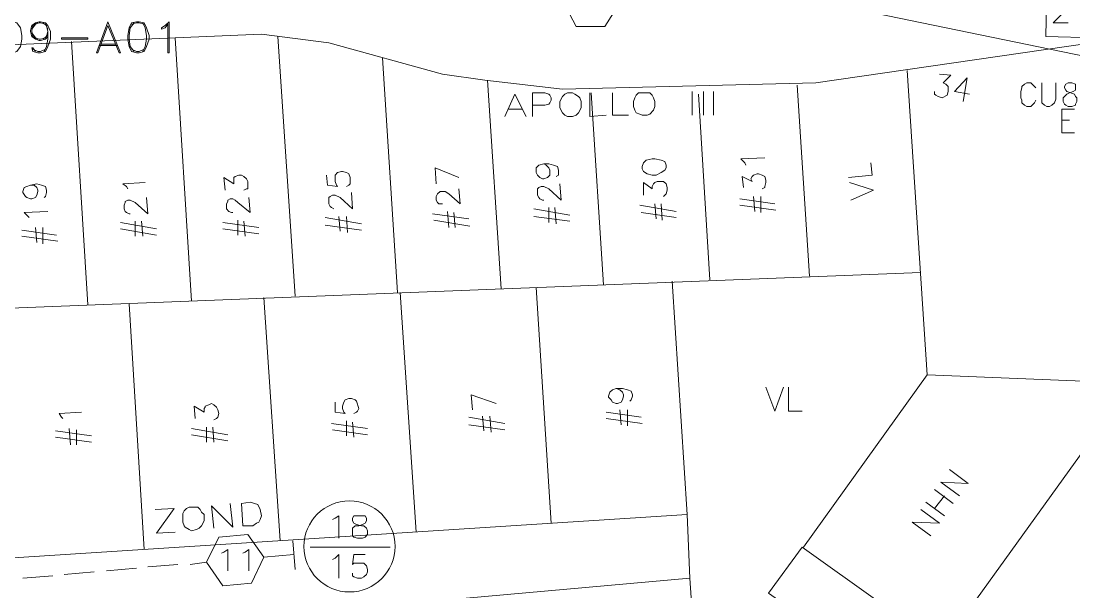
# Model space of a CAD drawing. Header units: millimetres. Extents: x 3.6 to 37.8, y 0.6 to 28.7.
# Drawn here: x 22.78 to 26.296, y 17.057 to 18.964 of the extents above; entities that cross this region are included whole.
import ezdxf

# ---------------------------------------------------------------- set-up
doc = ezdxf.new("R2010")
doc.units = ezdxf.units.MM
for name, color, linetype, true_color in [('PDF_S102$Actives-Amplifier', 92, 'Continuous', 0x00b800), ('PDF_S102$Cable-565', 23, 'Continuous', 0xdd8a6d), ('PDF_S102$LOTS', 254, 'Continuous', 0xdcdcdc), ('PDF_S102$ROAD', 8, 'Continuous', 0x7f7f7f), ('PDF_S102$SDU', 157, 'Continuous', 0x396472), ('PDF_S102$Symbols-EndOfLine', 15, 'Continuous', 0x944a4a)]:
    doc.layers.add(name, color=color, linetype=linetype, true_color=true_color)
for name, color, linetype in [('PDF_S102$NAME-ROAD', 7, 'Continuous'), ('PDF_S102$Passives-TapOffs', 7, 'Continuous'), ('PDF_S102$POLE', 7, 'Continuous'), ('PDF_S102$STRAND', 7, 'Continuous'), ('PDF_S102$Symbols-SelfTerminating', 7, 'Continuous')]:
    doc.layers.add(name, color=color, linetype=linetype)

msp = doc.modelspace()

# ---------------------------------------------------------------- linework, layer by layer
at = {"layer": 'PDF_S102$Actives-Amplifier', "lineweight": 13}
for points in [[(22.7404, 18.96238), (22.75291, 18.96238), (22.76542, 18.95821), (22.77793, 18.94153), (22.7821, 18.91651), (22.7821, 18.904), (22.77793, 18.87898), (22.76542, 18.8623), (22.75291, 18.85813), (22.7404, 18.85813), (22.72789, 18.8623), (22.71538, 18.87898), (22.71121, 18.904), (22.71121, 18.91651), (22.71538, 18.94153), (22.72789, 18.95821)], [(23.06983, 18.96238), (23.11153, 18.85813), (23.10736, 18.85813), (23.06983, 18.94987), (23.03647, 18.85813), (23.0323, 18.85813)], [(23.16574, 18.96238), (23.17408, 18.96238), (23.19076, 18.95821), (23.1991, 18.94153), (23.20744, 18.91651), (23.20744, 18.904), (23.1991, 18.87898), (23.19076, 18.8623), (23.17408, 18.85813), (23.16574, 18.85813), (23.14906, 18.8623), (23.14072, 18.87898), (23.13655, 18.904), (23.13655, 18.91651), (23.14072, 18.94153), (23.14906, 18.95821)], [(23.26999, 18.85813), (23.26999, 18.95404), (23.26165, 18.94153), (23.24914, 18.93736), (23.24914, 18.94153), (23.26165, 18.94987), (23.27416, 18.96238), (23.27416, 18.85813)], [(22.91554, 18.904), (22.91554, 18.90817), (23.00311, 18.90817), (23.00311, 18.904)]]:
    msp.add_lwpolyline(points, close=True, dxfattribs=at)
for points in [[(22.86967, 18.91234), (22.86133, 18.904), (22.84465, 18.89983), (22.84048, 18.89983), (22.82797, 18.904), (22.81546, 18.91234), (22.81129, 18.92902), (22.81129, 18.93319), (22.81546, 18.94987), (22.82797, 18.95821), (22.84048, 18.96238), (22.84465, 18.96238), (22.86133, 18.95821), (22.86967, 18.94987), (22.87801, 18.92902), (22.87801, 18.904), (22.86967, 18.87898), (22.86133, 18.8623), (22.84465, 18.85813), (22.83631, 18.85813), (22.81963, 18.8623), (22.81546, 18.87481), (22.81963, 18.87481), (22.82797, 18.8623)], [(22.83631, 18.904), (22.81963, 18.91234), (22.81546, 18.92902), (22.81546, 18.93319), (22.81963, 18.94987), (22.83631, 18.95821)], [(22.81546, 18.93736), (22.82797, 18.95404), (22.84048, 18.95821), (22.84465, 18.95821), (22.86133, 18.95404), (22.86967, 18.93736)], [(22.85299, 18.95821), (22.8655, 18.94987), (22.86967, 18.92902)], [(23.1574, 18.8623), (23.14489, 18.87898), (23.14072, 18.904), (23.14072, 18.91651), (23.14489, 18.94153), (23.1574, 18.95821)], [(23.14906, 18.95404), (23.16574, 18.95821), (23.17408, 18.95821), (23.19076, 18.95404)], [(23.18659, 18.95821), (23.19493, 18.94153), (23.1991, 18.91651), (23.1991, 18.904), (23.19493, 18.87898), (23.18659, 18.8623)], [(22.86967, 18.92485), (22.86133, 18.90817), (22.84465, 18.904), (22.84048, 18.904), (22.82797, 18.90817), (22.81546, 18.92485)], [(22.85716, 18.8623), (22.8655, 18.87898), (22.86967, 18.904), (22.86967, 18.92902), (22.8655, 18.91234), (22.85299, 18.904)], [(23.10319, 18.88315), (23.04064, 18.88315)], [(23.09485, 18.88732), (23.04481, 18.88732)], [(22.86133, 18.87064), (22.84465, 18.8623), (22.83631, 18.8623), (22.81963, 18.87064)], [(23.19076, 18.87064), (23.17408, 18.8623), (23.16574, 18.8623), (23.14906, 18.87064)]]:
    msp.add_lwpolyline(points, dxfattribs=at)
at = {"layer": 'PDF_S102$Cable-565', "lineweight": 13}
for points in [[(23.02396, 17.12341), (22.92388, 17.11507)], [(23.16574, 17.13592), (23.06566, 17.12758)], [(23.30335, 17.14843), (23.20327, 17.14009)], [(23.39926, 17.15677), (23.34505, 17.14843)], [(22.88635, 17.1109), (22.78627, 17.10256)]]:
    msp.add_lwpolyline(points, dxfattribs=at)
at = {"layer": 'PDF_S102$LOTS', "lineweight": 0}
for points in [[(23.00311, 18.01579), (22.9489, 18.89566)], [(23.34922, 18.0283), (23.29501, 18.90817)], [(23.69533, 18.04498), (23.63695, 18.91234)], [(24.03727, 18.05749), (23.98723, 18.84145)], [(25.39252, 17.20681), (25.80535, 17.78227), (25.73863, 18.79975)], [(24.38338, 18.07), (24.33751, 18.76639)], [(25.41337, 18.1117), (25.37167, 18.74971)], [(24.72532, 18.08251), (24.68362, 18.72469)], [(25.07977, 18.09919), (25.04224, 18.72052)], [(25.7845, 18.12421), (22.68619, 18.00328)], [(24.55018, 17.28604), (24.50014, 18.07417)], [(25.00471, 17.31523), (24.95467, 18.09502)], [(23.64529, 17.22766), (23.59108, 18.04081)], [(24.09982, 17.25685), (24.04561, 18.05749)], [(23.19076, 17.19847), (23.14072, 18.01996)], [(27.56092, 17.71138), (25.80535, 17.78227)], [(25.85539, 16.87321), (26.48923, 17.75308)], [(25.05058, 16.54378), (25.01305, 17.10256)]]:
    msp.add_lwpolyline(points, dxfattribs=at)
at = {"layer": 'PDF_S102$NAME-ROAD', "lineweight": 9}
for points in [[(24.39589, 18.64546), (24.42925, 18.72052), (24.46678, 18.64546)], [(24.48763, 18.64546), (24.48763, 18.72469), (24.52933, 18.72469), (24.54184, 18.72052), (24.54601, 18.71635), (24.55018, 18.70801), (24.55018, 18.69967), (24.54601, 18.69133), (24.54184, 18.68716), (24.52933, 18.68299), (24.48763, 18.68299)], [(24.73366, 18.64963), (24.67945, 18.64546), (24.67945, 18.72469)], [(24.80872, 18.64963), (24.75451, 18.64963), (24.75451, 18.72469)], [(25.02139, 18.64963), (25.02139, 18.72886)], [(25.05892, 18.64963), (25.05892, 18.72886)], [(25.09228, 18.64963), (25.09228, 18.72886)], [(24.45427, 18.67048), (24.4084, 18.67048)], [(23.29501, 17.25685), (23.23246, 17.25268), (23.29084, 17.33608), (23.22829, 17.33191)], [(23.42428, 17.26936), (23.41594, 17.34442), (23.48683, 17.27353), (23.47849, 17.35276)]]:
    msp.add_lwpolyline(points, dxfattribs=at)
for points in [[(24.60439, 18.72469), (24.62107, 18.72469), (24.62941, 18.72052), (24.64192, 18.71218), (24.64609, 18.70801), (24.65026, 18.6955), (24.65026, 18.67465), (24.64192, 18.65797), (24.63358, 18.64963), (24.62107, 18.64546), (24.60439, 18.64546), (24.59605, 18.64963), (24.58771, 18.65797), (24.57937, 18.67465), (24.57937, 18.6955), (24.58771, 18.71218), (24.59605, 18.72052)], [(24.84208, 18.72469), (24.87961, 18.72469), (24.88795, 18.71635), (24.89212, 18.70801), (24.89629, 18.6955), (24.89629, 18.67882), (24.89212, 18.66631), (24.87961, 18.6538), (24.87127, 18.64963), (24.85459, 18.64963), (24.84625, 18.6538), (24.83374, 18.65797), (24.82957, 18.66631), (24.8254, 18.67882), (24.8254, 18.6955), (24.82957, 18.70801), (24.83374, 18.71635)], [(23.34088, 17.34025), (23.37007, 17.34025), (23.37841, 17.33191), (23.38258, 17.32357), (23.39092, 17.31523), (23.39092, 17.29438), (23.38258, 17.2777), (23.37424, 17.26936), (23.3659, 17.26519), (23.34922, 17.26102), (23.34088, 17.26519), (23.32837, 17.27353), (23.3242, 17.2777), (23.32003, 17.29021), (23.32003, 17.3194), (23.3242, 17.32774), (23.33254, 17.33608)], [(23.51602, 17.35276), (23.54521, 17.35693), (23.57023, 17.34859), (23.57857, 17.33191), (23.58274, 17.31106), (23.57857, 17.29855), (23.5744, 17.29021), (23.56606, 17.28604), (23.55355, 17.2777), (23.52019, 17.2777)]]:
    msp.add_lwpolyline(points, close=True, dxfattribs=at)
at = {"layer": 'PDF_S102$Passives-TapOffs', "lineweight": 9}
for points in [[(24.58771, 19.03327), (24.63775, 19.1125), (24.73366, 19.1125), (24.77953, 19.02493), (24.72949, 18.9457), (24.63358, 18.9457)], [(26.2015, 18.91234), (26.20567, 19.07914), (26.37247, 19.07497), (26.3683, 18.90817)], [(23.53687, 17.24851), (23.59108, 17.17345), (23.54938, 17.08588), (23.45347, 17.07754), (23.39926, 17.15677), (23.44096, 17.24017)]]:
    msp.add_lwpolyline(points, close=True, dxfattribs=at)
for points in [[(26.23069, 19.01242), (26.23069, 19.01659), (26.23486, 19.02493), (26.23486, 19.0291), (26.26405, 19.0291), (26.26822, 19.02493), (26.27239, 19.01659), (26.27239, 19.00825), (26.26822, 19.00408), (26.25988, 18.99157), (26.22652, 18.95821), (26.27656, 18.95821)], [(23.4493, 17.18596), (23.45764, 17.19013), (23.47015, 17.19847), (23.47015, 17.12758)], [(23.52019, 17.18596), (23.52853, 17.19013), (23.54104, 17.19847), (23.54104, 17.12758)]]:
    msp.add_lwpolyline(points, dxfattribs=at)
at = {"layer": 'PDF_S102$POLE', "lineweight": 0}
for points in [[(26.16814, 18.69967), (26.16397, 18.69133), (26.15146, 18.67882), (26.13895, 18.67882), (26.13061, 18.68299), (26.12227, 18.69133), (26.12227, 18.69967), (26.1181, 18.70801), (26.1181, 18.72886), (26.12227, 18.74137), (26.12227, 18.74554), (26.13061, 18.75388), (26.13895, 18.75805), (26.15146, 18.75805), (26.16814, 18.74137)], [(26.23486, 18.75805), (26.23486, 18.70384), (26.23069, 18.69133), (26.22235, 18.68299), (26.21401, 18.67882), (26.20567, 18.67882), (26.19733, 18.68299), (26.18899, 18.69133), (26.18899, 18.75805)], [(26.29741, 18.59125), (26.25571, 18.59125), (26.25571, 18.67048), (26.29741, 18.67048)], [(26.28073, 18.63295), (26.25571, 18.63295)]]:
    msp.add_lwpolyline(points, dxfattribs=at)
msp.add_lwpolyline([(26.27656, 18.75805), (26.28907, 18.75805), (26.30158, 18.75388), (26.30158, 18.73303), (26.29324, 18.72886), (26.28073, 18.72469), (26.27239, 18.72052), (26.25988, 18.70801), (26.25988, 18.6955), (26.26405, 18.68716), (26.26822, 18.68299), (26.27656, 18.67882), (26.28907, 18.67882), (26.30158, 18.68299), (26.30158, 18.68716), (26.30575, 18.6955), (26.30575, 18.70801), (26.30158, 18.71218), (26.29741, 18.72052), (26.27239, 18.72886), (26.26822, 18.73303), (26.26405, 18.74137), (26.26405, 18.74554), (26.26822, 18.75388)], close=True, dxfattribs=at)
at = {"layer": 'PDF_S102$ROAD', "lineweight": 0}
msp.add_lwpolyline([(27.5922, 18.59546, 0.3530001), (27.48169, 18.78724), (27.21898, 18.89149), (27.06469, 18.92068), (26.88121, 18.92068), (26.50174, 18.91234), (25.43422, 18.75805), (24.58771, 18.7372), (24.32917, 18.76639), (24.18739, 18.78724), (23.80792, 18.89149), (23.58274, 18.92068), (22.1149, 18.85813)], format="xyb", dxfattribs=at)
for points in [[(22.28587, 17.14009), (25.00471, 17.31523), (25.01305, 17.10256), (22.34842, 16.86487)], [(25.69276, 16.76062), (25.27576, 17.05252), (25.38835, 17.20681), (25.90126, 16.83985)]]:
    msp.add_lwpolyline(points, dxfattribs=at)
at = {"layer": 'PDF_S102$SDU', "lineweight": 0}
for points in [[(24.85459, 18.47032), (24.85459, 18.47866), (24.85876, 18.49117), (24.8671, 18.49951), (24.88795, 18.50368), (24.89629, 18.50368), (24.91714, 18.49951), (24.92965, 18.49534), (24.93382, 18.48283), (24.93382, 18.47449), (24.92965, 18.46615), (24.91714, 18.45781), (24.90046, 18.44947), (24.88795, 18.44947), (24.87127, 18.45364), (24.85876, 18.46198)], [(24.5335, 18.48283), (24.54184, 18.47449), (24.54601, 18.46615), (24.54601, 18.44947), (24.53767, 18.44113), (24.52516, 18.43696), (24.52099, 18.43696), (24.51265, 18.44113), (24.50431, 18.44947), (24.50014, 18.45781), (24.50014, 18.47449), (24.50848, 18.48283), (24.52516, 18.487)], [(22.8238, 18.41611), (22.83214, 18.40777), (22.83631, 18.39943), (22.83631, 18.39526), (22.83214, 18.38275), (22.82797, 18.37441), (22.81546, 18.37024), (22.81129, 18.37024), (22.79878, 18.37441), (22.79461, 18.37858), (22.78627, 18.39109), (22.78627, 18.39526), (22.79044, 18.40777), (22.79878, 18.41194), (22.81129, 18.41611)], [(24.77953, 17.73223), (24.78787, 17.72389), (24.79204, 17.71555), (24.79204, 17.71138), (24.78787, 17.69887), (24.7837, 17.69053), (24.77119, 17.68636), (24.76702, 17.68636), (24.75451, 17.69053), (24.75034, 17.69887), (24.742, 17.70721), (24.742, 17.71138), (24.74617, 17.72389), (24.75451, 17.73223), (24.76702, 17.7364)]]:
    msp.add_lwpolyline(points, close=True, dxfattribs=at)
for points in [[(25.2007, 18.48283), (25.19653, 18.49117), (25.18402, 18.50368), (25.26325, 18.50785)], [(23.8663, 18.41194), (23.87464, 18.41611), (23.87881, 18.42028), (23.87881, 18.44113), (23.87464, 18.45364), (23.8663, 18.45781), (23.85379, 18.46198), (23.84962, 18.46198), (23.83711, 18.45781), (23.82877, 18.44947), (23.82877, 18.42862), (23.83294, 18.41611), (23.83711, 18.41194), (23.80375, 18.41611), (23.79958, 18.44947)], [(24.16654, 18.42028), (24.16237, 18.47449), (24.2416, 18.44113)], [(24.52516, 18.487), (24.54184, 18.487), (24.55852, 18.48283), (24.57103, 18.47866), (24.5752, 18.46615), (24.5752, 18.44947), (24.56686, 18.4453)], [(25.6177, 18.49117), (25.62187, 18.44947), (25.54264, 18.44113)], [(23.13655, 18.4036), (23.13238, 18.41194), (23.11987, 18.42028), (23.19493, 18.42445)], [(23.46181, 18.39943), (23.45764, 18.44113), (23.491, 18.42028), (23.491, 18.44113), (23.49517, 18.4453), (23.50768, 18.44947), (23.51602, 18.44947), (23.52436, 18.4453), (23.5327, 18.43696), (23.53687, 18.42862), (23.53687, 18.4036), (23.5327, 18.4036), (23.52436, 18.39943)], [(24.85876, 18.38275), (24.85876, 18.42445), (24.88795, 18.4036), (24.88795, 18.41194), (24.89212, 18.42028), (24.89629, 18.42445), (24.90463, 18.42862), (24.92548, 18.42862), (24.93382, 18.42028), (24.93799, 18.40777), (24.93799, 18.39943), (24.93382, 18.38692), (24.92548, 18.37858)], [(25.19236, 18.40777), (25.18819, 18.4453), (25.22155, 18.42862), (25.21738, 18.43696), (25.22155, 18.4453), (25.22572, 18.44947), (25.23823, 18.45364), (25.2424, 18.45364), (25.25491, 18.44947), (25.26325, 18.4453), (25.26742, 18.43279), (25.26742, 18.42445), (25.26325, 18.41194), (25.26325, 18.40777), (25.25491, 18.4036)], [(25.54681, 18.42445), (25.62604, 18.39943), (25.55098, 18.36607)], [(22.81129, 18.41611), (22.83214, 18.42028), (22.84882, 18.41611), (22.86133, 18.41194), (22.8655, 18.39943), (22.8655, 18.39109), (22.86133, 18.37858), (22.85716, 18.37441)], [(23.8246, 18.33688), (23.81626, 18.34105), (23.81209, 18.34522), (23.80792, 18.35356), (23.80792, 18.37441), (23.81209, 18.37858), (23.82043, 18.38275), (23.82877, 18.38275), (23.84545, 18.37441), (23.88715, 18.33688), (23.88298, 18.39109)], [(24.18739, 18.35356), (24.17488, 18.35356), (24.17071, 18.35773), (24.16654, 18.36607), (24.16654, 18.37858), (24.17071, 18.38692), (24.17905, 18.39526), (24.19573, 18.39526), (24.20824, 18.38692), (24.24577, 18.35356), (24.2416, 18.4036)], [(24.52516, 18.36607), (24.52099, 18.36607), (24.51265, 18.37024), (24.50848, 18.37441), (24.50431, 18.38275), (24.50431, 18.4036), (24.50848, 18.40777), (24.51682, 18.41194), (24.52516, 18.41194), (24.54184, 18.4036), (24.58354, 18.36607), (24.57937, 18.42028)], [(23.14489, 18.3202), (23.14072, 18.3202), (23.13238, 18.32437), (23.12821, 18.32854), (23.12404, 18.33688), (23.12404, 18.34939), (23.12821, 18.35773), (23.12821, 18.3619), (23.13655, 18.36607), (23.14489, 18.36607), (23.16157, 18.35773), (23.20327, 18.3202), (23.1991, 18.37441)], [(23.48683, 18.32437), (23.48266, 18.32437), (23.47432, 18.32854), (23.46598, 18.33688), (23.46598, 18.35356), (23.47015, 18.3619), (23.47015, 18.36607), (23.47849, 18.37024), (23.48683, 18.37024), (23.49517, 18.36607), (23.50351, 18.35773), (23.54521, 18.32437), (23.54104, 18.37441)], [(24.89629, 18.35356), (24.90046, 18.30352)], [(24.91714, 18.35356), (24.92131, 18.29935)], [(25.29661, 18.35356), (25.17985, 18.37024)], [(25.22572, 18.37858), (25.22989, 18.32854)], [(25.25074, 18.37858), (25.25074, 18.32437)], [(22.80712, 18.30769), (22.79044, 18.32437), (22.86967, 18.32854)], [(24.27496, 18.30352), (24.15403, 18.3202)], [(24.20407, 18.32854), (24.20824, 18.27433)], [(24.22492, 18.32437), (24.22909, 18.27433)], [(24.61273, 18.31603), (24.4918, 18.33688)], [(24.54184, 18.34105), (24.54184, 18.29101)], [(24.56269, 18.34105), (24.56686, 18.28684)], [(24.96718, 18.32854), (24.84625, 18.34939)], [(24.96718, 18.30769), (24.85042, 18.32437)], [(25.30078, 18.33271), (25.17985, 18.34939)], [(23.23246, 18.27016), (23.11153, 18.29101)], [(23.16157, 18.29518), (23.16157, 18.24514)], [(23.18242, 18.29518), (23.18659, 18.24514)], [(23.5744, 18.27433), (23.45347, 18.29101)], [(23.50351, 18.29935), (23.50351, 18.24931)], [(23.52436, 18.29518), (23.52853, 18.24514)], [(23.91634, 18.28684), (23.79541, 18.30769)], [(23.91634, 18.26599), (23.79541, 18.28267)], [(23.84128, 18.31186), (23.84545, 18.26182)], [(23.8663, 18.31186), (23.87047, 18.25765)], [(24.27913, 18.2785), (24.1582, 18.29935)], [(24.61273, 18.29518), (24.4918, 18.31186)], [(22.89886, 18.24931), (22.7821, 18.26599)], [(22.82797, 18.27433), (22.83214, 18.22429)], [(22.85299, 18.27433), (22.85299, 18.22012)], [(23.23246, 18.24931), (23.11153, 18.27016)], [(23.5744, 18.25348), (23.45347, 18.27016)], [(22.90303, 18.22846), (22.7821, 18.24514)], [(24.76702, 17.7364), (24.78787, 17.7364), (24.80455, 17.73223), (24.81706, 17.72806), (24.82123, 17.71555), (24.82123, 17.71138), (24.81706, 17.69887), (24.81289, 17.6947)], [(25.3258, 17.74057), (25.29661, 17.66134), (25.26742, 17.74057)], [(25.38835, 17.66134), (25.34248, 17.66134), (25.34248, 17.74057)], [(23.36173, 17.63632), (23.35756, 17.67802), (23.39092, 17.65717), (23.39092, 17.66968), (23.39509, 17.67385), (23.39509, 17.67802), (23.4076, 17.68219), (23.41594, 17.68636), (23.42428, 17.68219), (23.43262, 17.67385), (23.43679, 17.66551), (23.44096, 17.653), (23.43679, 17.64049), (23.43262, 17.63632), (23.42428, 17.63215)], [(23.89132, 17.653), (23.89966, 17.65717), (23.90383, 17.66134), (23.908, 17.66968), (23.89966, 17.6947), (23.89549, 17.69887), (23.88298, 17.70304), (23.87464, 17.70304), (23.86213, 17.69887), (23.85796, 17.69053), (23.85379, 17.67802), (23.85379, 17.66968), (23.85796, 17.65717), (23.86213, 17.653), (23.82877, 17.65717), (23.82877, 17.69053)], [(24.28747, 17.66551), (24.2833, 17.71555), (24.3667, 17.68636)], [(22.91971, 17.63632), (22.91554, 17.64049), (22.9072, 17.653), (22.98226, 17.65717)], [(24.85042, 17.64049), (24.73366, 17.65717)], [(24.77953, 17.66551), (24.7837, 17.61547)], [(24.80455, 17.66551), (24.80455, 17.6113)], [(23.93719, 17.60296), (23.81626, 17.61964)], [(23.8663, 17.62798), (23.8663, 17.57794)], [(23.88715, 17.62381), (23.89132, 17.57377)], [(24.39589, 17.61964), (24.27496, 17.64049)], [(24.39589, 17.59879), (24.27496, 17.61547)], [(24.32083, 17.64466), (24.325, 17.59462)], [(24.34585, 17.64466), (24.35002, 17.59045)], [(24.85459, 17.61964), (24.73366, 17.63632)], [(23.01562, 17.57794), (22.89469, 17.59462)], [(22.94056, 17.60296), (22.94473, 17.54875)], [(22.96558, 17.59879), (22.96558, 17.54875)], [(23.47015, 17.58211), (23.34922, 17.60296)], [(23.47015, 17.56126), (23.34922, 17.58211)], [(23.39926, 17.60713), (23.39926, 17.55709)], [(23.42011, 17.60713), (23.42428, 17.55709)], [(23.93719, 17.58211), (23.82043, 17.59879)], [(23.01562, 17.55709), (22.89469, 17.57377)], [(25.91377, 17.37778), (25.85122, 17.42365), (25.94296, 17.41948), (25.88041, 17.46535)], [(25.89292, 17.35276), (25.83037, 17.39863)], [(25.86373, 17.37778), (25.83037, 17.33608)], [(25.86373, 17.31106), (25.80118, 17.35693)], [(25.81786, 17.24434), (25.75531, 17.29021), (25.84705, 17.28604), (25.7845, 17.33191)]]:
    msp.add_lwpolyline(points, dxfattribs=at)
at = {"layer": 'PDF_S102$STRAND', "color": 254, "lineweight": 0, "true_color": 0xdcdcdc}
msp.add_lwpolyline([(26.33494, 18.84562), (24.7003, 19.18339), (23.32837, 19.36687), (21.78964, 19.27096), (21.59782, 19.25845), (20.25508, 19.17088), (20.32597, 17.65717), (20.38435, 16.75228), (20.47609, 15.63055), (20.53447, 14.49214), (20.6137, 13.34539), (20.72212, 12.18613), (20.45524, 10.45975), (20.23006, 9.27964), (20.01322, 8.17876), (18.31603, 8.44564), (16.76479, 8.72086), (16.53544, 7.27804), (16.31443, 6.06457), (16.06423, 4.69681), (15.81403, 3.28318), (15.88414, 2.98273)], dxfattribs=at)
at = {"layer": 'PDF_S102$STRAND', "lineweight": 0}
for points in [[(25.84705, 18.78724), (25.88458, 18.78307), (25.85956, 18.75805), (25.8679, 18.75388), (25.87624, 18.74554), (25.87624, 18.72886), (25.87207, 18.71635), (25.85539, 18.70801), (25.84288, 18.71218), (25.83454, 18.71635), (25.83037, 18.72052), (25.83037, 18.72886)], [(25.94713, 18.72052), (25.89709, 18.72886), (25.93879, 18.77473), (25.92628, 18.6955)]]:
    msp.add_lwpolyline(points, dxfattribs=at)
at = {"layer": 'PDF_S102$Symbols-EndOfLine', "lineweight": 0}
for points in [[(23.82043, 17.29855), (23.82877, 17.30272), (23.84128, 17.31106), (23.84128, 17.236)], [(24.01225, 17.20681), (23.74537, 17.20681)], [(23.82043, 17.16511), (23.82877, 17.16928), (23.84128, 17.18179), (23.84128, 17.10256)], [(23.88715, 17.11924), (23.88715, 17.1109), (23.89132, 17.10673), (23.90383, 17.10256), (23.91634, 17.10256), (23.92468, 17.10673), (23.93302, 17.11507), (23.93719, 17.12341), (23.93719, 17.13175), (23.93302, 17.14426), (23.92468, 17.1526), (23.89132, 17.1526), (23.88715, 17.14843), (23.89132, 17.18179), (23.92885, 17.18179)]]:
    msp.add_lwpolyline(points, dxfattribs=at)
msp.add_lwpolyline([(23.89132, 17.31106), (23.92885, 17.31106), (23.93302, 17.30272), (23.93302, 17.29438), (23.92885, 17.28604), (23.92051, 17.28187), (23.908, 17.2777), (23.89549, 17.2777), (23.88715, 17.26936), (23.88715, 17.24434), (23.89132, 17.24017), (23.90383, 17.236), (23.92051, 17.236), (23.92885, 17.24017), (23.93719, 17.24851), (23.93719, 17.26102), (23.93302, 17.26936), (23.92468, 17.2777), (23.91634, 17.2777), (23.89966, 17.28187), (23.89132, 17.28604), (23.88715, 17.29438), (23.88715, 17.30272)], close=True, dxfattribs=at)
msp.add_circle((23.87673, 17.2089), 0.1522, dxfattribs=at)
at = {"layer": 'PDF_S102$Symbols-SelfTerminating', "lineweight": 9}
for points in [[(23.68699, 17.22766), (23.69533, 17.13175)], [(23.69116, 17.18179), (23.59108, 17.17345)]]:
    msp.add_lwpolyline(points, dxfattribs=at)

doc.saveas('drawing.dxf')
